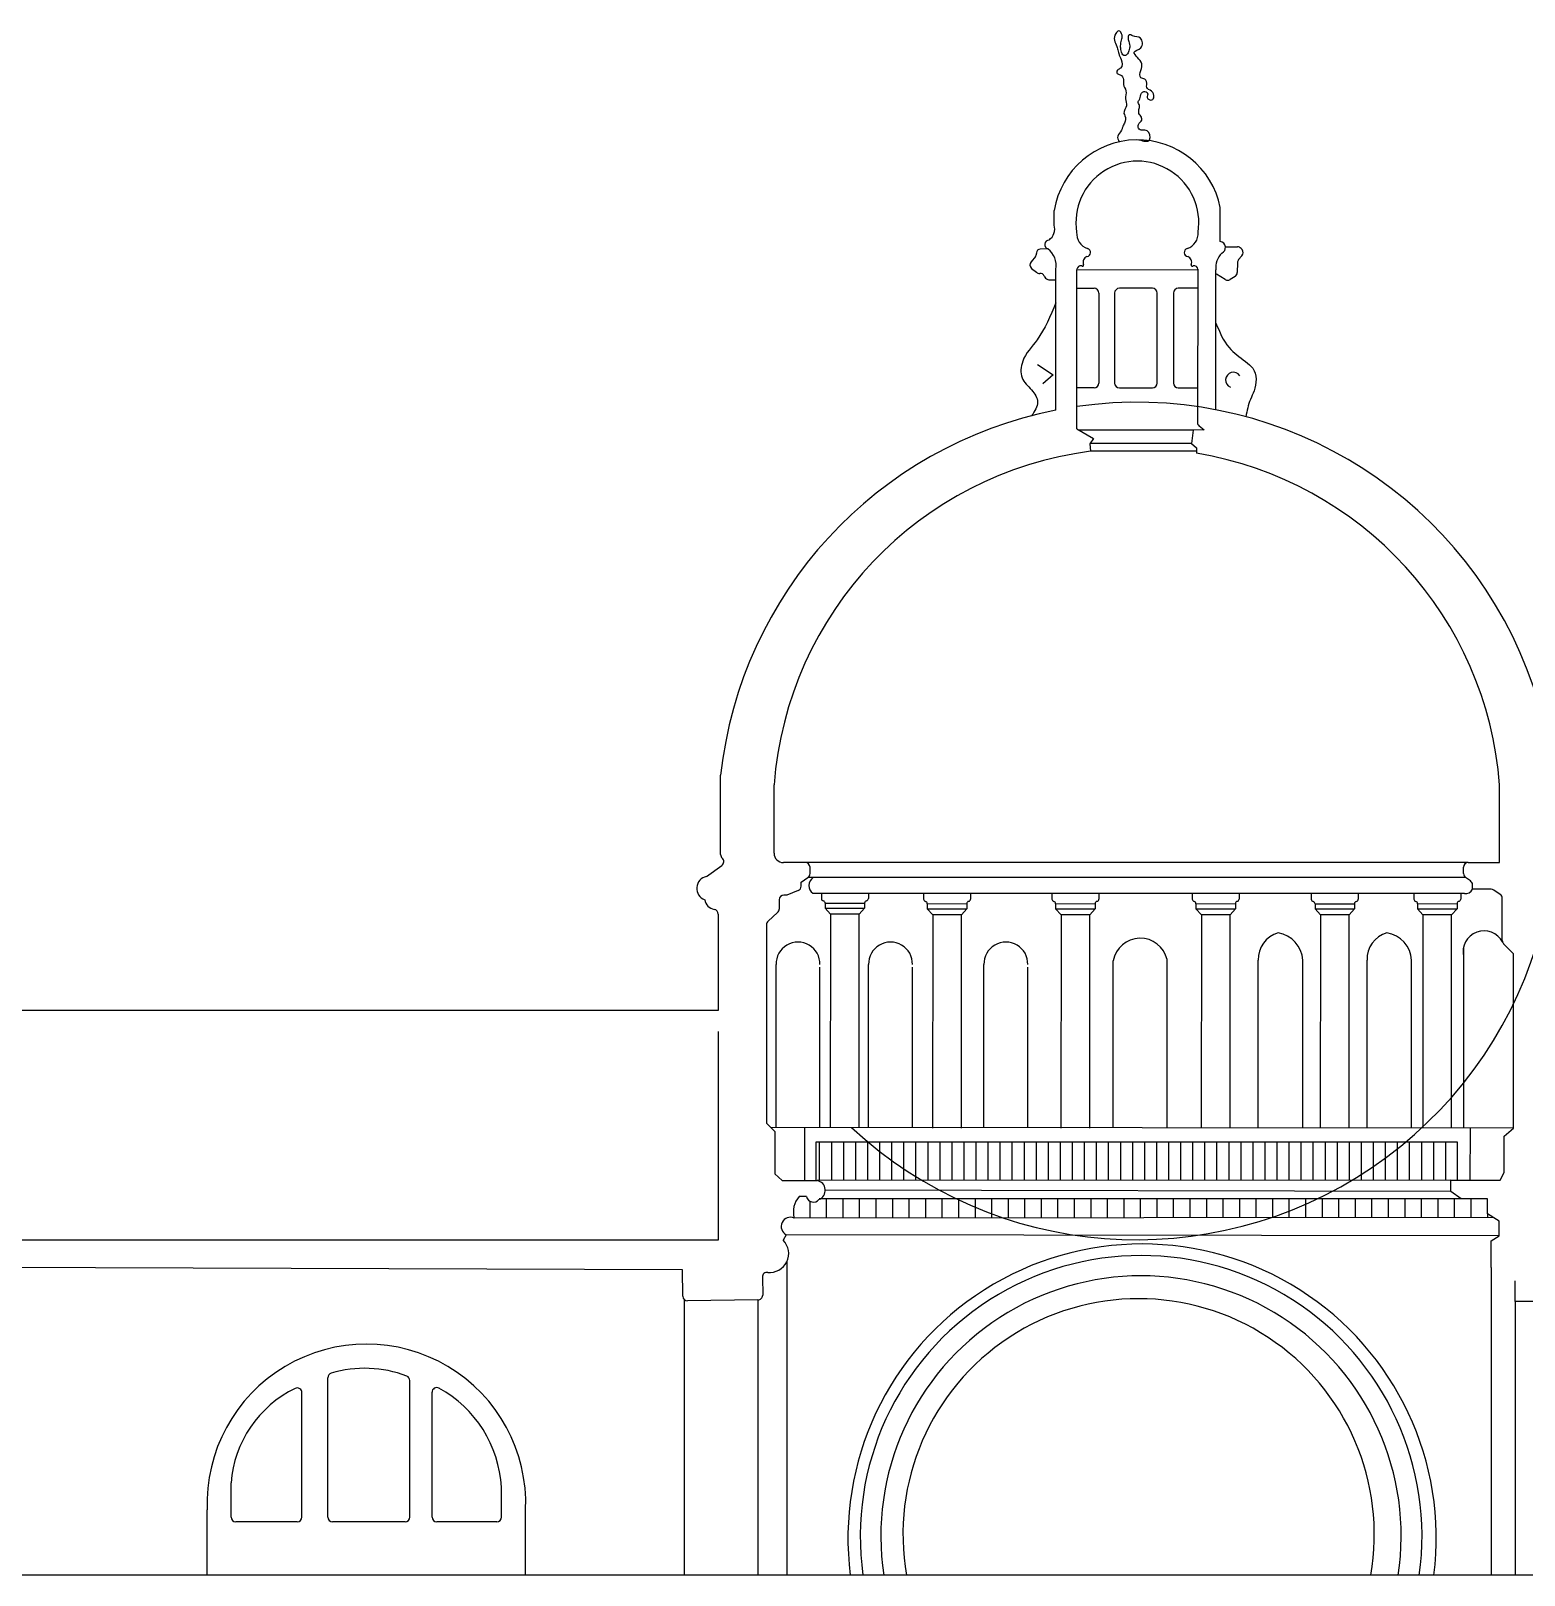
# Model space of a CAD drawing. Header units: metres. Extents: x 232 to 340, y 63 to 125.
# Drawn here: x 272.32 to 303.95, y 87.97 to 120.68 of the extents above; entities that cross this region are included whole.
import ezdxf

# ---------------------------------------------------------------- set-up
doc = ezdxf.new("R2010")
doc.units = ezdxf.units.M
for name, color, linetype in [('ceco.net Il Redentore DETAILS', 31, 'Continuous'), ('ceco.net Il Redentore LINES', 22, 'Continuous'), ('ceco.net Il Redentore WALLS CUT', 150, 'Continuous')]:
    doc.layers.add(name, color=color, linetype=linetype)

msp = doc.modelspace()

# ---------------------------------------------------------------- linework, layer by layer
at = {"layer": 'ceco.net Il Redentore DETAILS'}
for p, q in [((302.764, 103.064), (288.722, 103.064)), ((302.707, 102.748), (288.779, 102.748)), ((302.685, 102.413), (288.883, 102.413)), ((302.665, 101.275), (302.661, 97.44)), ((288.103, 97.449), (288.103, 100.905)), ((289.031, 97.447), (289.031, 100.85)), ((290.063, 97.449), (290.063, 100.905)), ((290.991, 97.447), (290.991, 100.85)), ((292.506, 97.449), (292.506, 100.905)), ((293.434, 97.447), (293.434, 100.85)), ((295.244, 97.447), (295.244, 100.982)), ((296.384, 97.447), (296.384, 101.01)), ((298.313, 97.441), (298.313, 100.995)), ((299.256, 97.441), (299.256, 100.995)), ((300.619, 97.441), (300.619, 100.995)), ((301.562, 97.441), (301.562, 100.995)), ((278.609, 89.202), (278.609, 92.154)), ((280.346, 89.202), (280.346, 92.097)), ((278.062, 89.202), (278.062, 91.838)), ((280.816, 89.202), (280.816, 91.846)), ((276.559, 89.202), (276.559, 89.93)), ((282.287, 89.202), (282.287, 89.836)), ((276.056, 87.974), (276.056, 89.358)), ((282.799, 87.974), (282.799, 89.358)), ((277.962, 89.102), (276.659, 89.102)), ((280.246, 89.102), (278.709, 89.102)), ((282.187, 89.102), (280.916, 89.102))]:
    msp.add_line(p, q, dxfattribs=at)
for centre, radius, start, end in [((289.002, 102.579), 0.204, 124.1079, 234.3216), ((302.712, 102.564), 0.154, 259.8201, 335.1043), ((295.817, 100.88), 0.582, 12.9207, 169.9138), ((298.894, 101.018), 0.581, 105.956, 182.2378), ((298.647, 100.974), 0.609, 2.0108, 81.8084), ((301.2, 101.018), 0.581, 105.956, 182.2378), ((300.953, 100.974), 0.609, 2.0108, 81.8084), ((303.097, 101.175), 0.444, 27.9442, 192.9743), ((288.567, 100.918), 0.464, 358.4639, 181.5361), ((290.527, 100.918), 0.464, 358.4639, 181.5361), ((292.97, 100.918), 0.464, 358.4639, 181.5361), ((295.855, 88.757), 6.23, 352.7878, 187.2122), ((295.834, 88.794), 5.949, 352.0781, 187.9219), ((295.832, 88.803), 5.51, 351.3557, 188.6443), ((295.781, 88.838), 4.991, 350.0424, 189.9576), ((279.428, 89.492), 3.374, 357.7375, 182.2625), ((278.709, 92.154), 0.1, 106.5662, 180), ((279.394, 89.854), 2.5, 69.1833, 106.5662), ((278.988, 89.74), 2.436, 116.0594, 175.5278), ((277.962, 91.838), 0.1, 0, 116.0594), ((280.246, 92.097), 0.1, 0, 69.1833), ((280.916, 91.846), 0.1, 61.2465, 180), ((279.734, 89.692), 2.557, 3.2383, 61.2465), ((276.659, 89.202), 0.1, 180, 270), ((277.962, 89.202), 0.1, 270, 0), ((278.709, 89.202), 0.1, 180, 270), ((280.246, 89.202), 0.1, 270, 0), ((280.916, 89.202), 0.1, 180, 270), ((282.187, 89.202), 0.1, 270, 0)]:
    msp.add_arc(centre, radius, start, end, dxfattribs=at)
at = {"layer": 'ceco.net Il Redentore LINES'}
for p, q in [((294.474, 115.626), (297.037, 115.617)), ((294.474, 115.227), (294.838, 115.227)), ((294.938, 115.127), (294.938, 113.221)), ((295.273, 115.127), (295.273, 113.221)), ((296.073, 115.227), (295.373, 115.227)), ((296.173, 113.221), (296.173, 115.127)), ((296.52, 115.127), (296.52, 113.22)), ((297.037, 115.227), (296.62, 115.227)), ((294.838, 113.121), (294.474, 113.121)), ((295.373, 113.121), (296.073, 113.121)), ((296.62, 113.12), (297.028, 113.119)), ((296.935, 112.22), (294.522, 112.22)), ((296.904, 111.939), (294.764, 111.939)), ((297.005, 111.774), (294.759, 111.774)), ((289.064, 102.425), (289.064, 102.303)), ((290.057, 102.425), (290.057, 102.305)), ((291.228, 102.413), (291.228, 102.29)), ((292.221, 102.413), (292.221, 102.293)), ((293.946, 102.413), (293.946, 102.29)), ((294.939, 102.413), (294.939, 102.293)), ((296.917, 102.413), (296.917, 102.29)), ((297.91, 102.413), (297.91, 102.293)), ((299.438, 102.411), (299.438, 102.288)), ((300.432, 102.411), (300.432, 102.291)), ((301.611, 102.413), (301.611, 102.29)), ((302.604, 102.413), (302.604, 102.293)), ((289.142, 102.205), (289.979, 102.208)), ((289.142, 102.205), (289.142, 102.097)), ((289.257, 101.971), (289.142, 102.097)), ((289.142, 102.097), (289.979, 102.097)), ((289.863, 101.971), (289.979, 102.097)), ((289.979, 102.208), (289.979, 102.097)), ((291.306, 102.193), (292.143, 102.195)), ((291.306, 102.193), (291.306, 102.084)), ((291.421, 101.958), (291.306, 102.084)), ((291.306, 102.084), (292.143, 102.084)), ((292.028, 101.958), (292.143, 102.084)), ((292.143, 102.195), (292.143, 102.084)), ((294.024, 102.193), (294.861, 102.195)), ((294.024, 102.193), (294.024, 102.084)), ((294.139, 101.958), (294.024, 102.084)), ((294.024, 102.084), (294.861, 102.084)), ((294.746, 101.958), (294.861, 102.084)), ((294.861, 102.195), (294.861, 102.084)), ((296.995, 102.193), (297.832, 102.195)), ((296.995, 102.193), (296.995, 102.084)), ((297.11, 101.958), (296.995, 102.084)), ((296.995, 102.084), (297.832, 102.084)), ((297.717, 101.958), (297.832, 102.084)), ((297.832, 102.195), (297.832, 102.084)), ((299.517, 102.191), (300.353, 102.193)), ((299.517, 102.191), (299.517, 102.083)), ((299.632, 101.956), (299.517, 102.083)), ((299.517, 102.083), (300.353, 102.083)), ((300.238, 101.956), (300.353, 102.083)), ((300.353, 102.193), (300.353, 102.083)), ((301.689, 102.193), (302.526, 102.195)), ((301.689, 102.193), (301.689, 102.084)), ((301.804, 101.958), (301.689, 102.084)), ((301.689, 102.084), (302.526, 102.084)), ((302.411, 101.958), (302.526, 102.084)), ((302.526, 102.195), (302.526, 102.084)), ((289.257, 101.971), (289.252, 97.453)), ((289.863, 101.971), (289.257, 101.971)), ((289.863, 97.453), (289.863, 101.971)), ((291.421, 101.958), (291.417, 97.441)), ((292.028, 101.958), (291.421, 101.958)), ((292.028, 97.44), (292.028, 101.958)), ((294.139, 101.958), (294.135, 97.441)), ((294.746, 101.958), (294.139, 101.958)), ((294.746, 97.44), (294.746, 101.958)), ((297.11, 101.958), (297.106, 97.441)), ((297.717, 101.958), (297.11, 101.958)), ((297.717, 97.44), (297.717, 101.958)), ((299.632, 101.956), (299.627, 97.439)), ((300.238, 101.956), (299.632, 101.956)), ((300.238, 97.438), (300.238, 101.956)), ((301.804, 101.958), (301.8, 97.441)), ((302.411, 101.958), (301.804, 101.958)), ((302.411, 97.44), (302.411, 101.958)), ((303.721, 97.439), (287.99, 97.455)), ((288.714, 96.329), (288.715, 97.454)), ((302.534, 97.143), (288.944, 97.143)), ((288.944, 97.143), (288.944, 96.329)), ((289.019, 97.142), (289.019, 96.339)), ((289.274, 97.142), (289.274, 96.339)), ((289.529, 97.142), (289.529, 96.339)), ((289.784, 97.143), (289.784, 96.34)), ((289.784, 97.142), (289.784, 96.339)), ((290.039, 97.143), (290.039, 96.34)), ((290.294, 97.143), (290.294, 96.34)), ((290.549, 97.143), (290.549, 96.34)), ((290.804, 97.143), (290.804, 96.34)), ((291.059, 97.143), (291.059, 96.34)), ((291.314, 97.143), (291.314, 96.34)), ((291.569, 97.143), (291.569, 96.34)), ((291.824, 97.143), (291.824, 96.34)), ((292.079, 97.143), (292.079, 96.34)), ((292.334, 97.143), (292.334, 96.34)), ((292.589, 97.143), (292.589, 96.34)), ((292.844, 97.143), (292.844, 96.34)), ((293.099, 97.143), (293.099, 96.34)), ((293.354, 97.143), (293.354, 96.34)), ((293.609, 97.143), (293.609, 96.34)), ((293.864, 97.143), (293.864, 96.34)), ((294.119, 97.143), (294.119, 96.34)), ((294.374, 97.143), (294.374, 96.34)), ((294.629, 97.143), (294.629, 96.34)), ((294.884, 97.143), (294.884, 96.34)), ((295.139, 97.143), (295.139, 96.34)), ((295.394, 97.143), (295.394, 96.34)), ((295.649, 97.143), (295.649, 96.34)), ((295.904, 97.143), (295.904, 96.34)), ((296.159, 97.143), (296.159, 96.34)), ((296.414, 97.143), (296.414, 96.34)), ((296.669, 97.143), (296.669, 96.34)), ((296.924, 97.143), (296.924, 96.34)), ((297.179, 97.143), (297.179, 96.34)), ((297.434, 97.143), (297.434, 96.34)), ((297.689, 97.143), (297.689, 96.34)), ((297.944, 97.143), (297.944, 96.34)), ((298.199, 97.143), (298.199, 96.34)), ((298.454, 97.143), (298.454, 96.34)), ((298.709, 97.143), (298.709, 96.34)), ((298.964, 97.143), (298.964, 96.34)), ((299.219, 97.143), (299.219, 96.34)), ((299.474, 97.143), (299.474, 96.34)), ((299.729, 97.143), (299.729, 96.34)), ((299.984, 97.143), (299.984, 96.34)), ((300.239, 97.143), (300.239, 96.34)), ((300.494, 97.143), (300.494, 96.34)), ((300.749, 97.143), (300.749, 96.34)), ((301.004, 97.143), (301.004, 96.34)), ((301.259, 97.143), (301.259, 96.34)), ((301.514, 97.143), (301.514, 96.34)), ((301.769, 97.143), (301.769, 96.34)), ((302.024, 97.143), (302.024, 96.34)), ((302.279, 97.143), (302.279, 96.34)), ((302.534, 96.34), (302.534, 97.143)), ((302.806, 96.34), (302.807, 97.44)), ((302.396, 96.34), (288.975, 96.329)), ((288.823, 95.551), (288.823, 95.891)), ((302.61, 95.941), (289.016, 95.941)), ((302.396, 96.099), (289.145, 96.125)), ((289.173, 95.551), (289.173, 95.941)), ((289.523, 95.551), (289.523, 95.941)), ((289.873, 95.551), (289.873, 95.941)), ((290.223, 95.551), (290.223, 95.941)), ((290.573, 95.551), (290.573, 95.941)), ((290.923, 95.551), (290.923, 95.941)), ((291.273, 95.551), (291.273, 95.941)), ((291.623, 95.551), (291.623, 95.941)), ((291.973, 95.551), (291.973, 95.941)), ((292.323, 95.551), (292.323, 95.941)), ((292.673, 95.551), (292.673, 95.941)), ((293.023, 95.551), (293.023, 95.941)), ((293.373, 95.551), (293.373, 95.941)), ((293.723, 95.551), (293.723, 95.941)), ((294.073, 95.551), (294.073, 95.941)), ((294.423, 95.551), (294.423, 95.941)), ((294.773, 95.551), (294.773, 95.941)), ((295.123, 95.551), (295.123, 95.941)), ((295.473, 95.551), (295.473, 95.941)), ((295.823, 95.551), (295.823, 95.941)), ((296.173, 95.551), (296.173, 95.941)), ((296.523, 95.551), (296.523, 95.941)), ((296.873, 95.551), (296.873, 95.941)), ((297.223, 95.551), (297.223, 95.941)), ((297.573, 95.551), (297.573, 95.941)), ((297.923, 95.551), (297.923, 95.941)), ((298.273, 95.551), (298.273, 95.941)), ((298.623, 95.551), (298.623, 95.941)), ((298.973, 95.551), (298.973, 95.941)), ((299.323, 95.551), (299.323, 95.941)), ((299.673, 95.551), (299.673, 95.941)), ((300.023, 95.551), (300.023, 95.941)), ((300.373, 95.551), (300.373, 95.941)), ((300.723, 95.551), (300.723, 95.941)), ((301.073, 95.551), (301.073, 95.941)), ((301.423, 95.551), (301.423, 95.941)), ((301.773, 95.551), (301.773, 95.941)), ((302.123, 95.551), (302.123, 95.941)), ((302.473, 95.551), (302.473, 95.941)), ((302.823, 95.551), (302.823, 95.941)), ((303.295, 95.551), (288.487, 95.536)), ((303.173, 95.629), (303.173, 95.551)), ((303.417, 95.162), (288.319, 95.182)), ((288.33, 94.61), (288.33, 87.974)), ((303.251, 94.487), (303.251, 87.974)), ((286.158, 93.812), (286.158, 87.974)), ((287.72, 93.801), (287.72, 87.974)), ((303.757, 93.766), (303.757, 87.974)), ((309.373, 87.974), (251.867, 87.974))]:
    msp.add_line(p, q, dxfattribs=at)
for centre, radius, start, end in [((294.838, 115.127), 0.1, 360, 90), ((295.373, 115.127), 0.1, 90, 180), ((296.073, 115.127), 0.1, 0, 90), ((296.62, 115.127), 0.1, 90, 180), ((294.838, 113.221), 0.1, 270, 360), ((295.373, 113.221), 0.1, 180, 270), ((296.073, 113.221), 0.1, 270, 0), ((296.62, 113.22), 0.1, 180, 269.7885), ((289.114, 102.303), 0.05, 180, 257.4312), ((289.092, 102.205), 0.05, 0, 77.4312), ((290.029, 102.208), 0.05, 102.5688, 180), ((290.007, 102.305), 0.05, 282.5688, 0), ((291.278, 102.29), 0.05, 180, 257.4312), ((291.256, 102.193), 0.05, 0, 77.4312), ((292.193, 102.195), 0.05, 102.5688, 180), ((292.171, 102.293), 0.05, 282.5688, 0), ((293.996, 102.29), 0.05, 180, 257.4312), ((293.974, 102.193), 0.05, 0, 77.4312), ((294.911, 102.195), 0.05, 102.5688, 180), ((294.889, 102.293), 0.05, 282.5688, 0), ((296.967, 102.29), 0.05, 180, 257.4312), ((296.945, 102.193), 0.05, 0, 77.4312), ((297.882, 102.195), 0.05, 102.5688, 180), ((297.86, 102.293), 0.05, 282.5688, 0), ((299.488, 102.288), 0.05, 180, 257.4312), ((299.467, 102.191), 0.05, 0, 77.4312), ((300.403, 102.193), 0.05, 102.5688, 180), ((300.382, 102.291), 0.05, 282.5688, 0), ((301.661, 102.29), 0.05, 180, 257.4312), ((301.639, 102.193), 0.05, 0, 77.4312), ((302.576, 102.195), 0.05, 102.5688, 180), ((302.554, 102.293), 0.05, 282.5688, 0)]:
    msp.add_arc(centre, radius, start, end, dxfattribs=at)
msp.add_open_spline([(295.789, 118.372), (295.885, 118.344), (296.068, 118.292), (296.005, 118.594), (295.864, 118.563), (295.764, 118.6), (295.766, 118.719), (295.864, 118.764), (295.841, 118.866), (295.776, 118.921), (295.785, 119.015), (295.815, 119.097), (295.75, 119.178), (295.819, 119.234), (295.812, 119.317), (295.867, 119.415), (296.007, 119.37), (295.923, 119.253), (296.066, 119.185), (296.125, 119.3), (296.072, 119.416), (295.941, 119.451), (295.958, 119.56), (295.942, 119.67), (295.783, 119.674), (295.83, 119.846), (295.873, 119.994), (295.771, 120.101), (295.625, 120.257), (295.894, 120.286), (295.853, 120.57), (295.691, 120.548), (295.562, 120.624), (295.554, 120.467), (295.61, 120.375), (295.574, 120.263), (295.551, 120.176), (295.444, 120.135), (295.406, 120.26), (295.394, 120.366), (295.417, 120.478), (295.449, 120.584), (295.37, 120.713), (295.272, 120.606), (295.25, 120.482), (295.318, 120.363), (295.347, 120.267), (295.361, 120.169), (295.426, 120.071), (295.445, 119.913), (295.357, 119.865), (295.308, 119.828), (295.33, 119.762), (295.414, 119.753), (295.477, 119.654), (295.443, 119.528), (295.545, 119.405), (295.476, 119.246), (295.559, 119.085), (295.443, 118.966), (295.514, 118.851), (295.495, 118.739), (295.44, 118.648), (295.42, 118.545), (295.307, 118.465), (295.347, 118.372), (295.366, 118.329)], degree=3, knots=[0, 0, 0, 0, 0.224568, 0.423359, 0.5261, 0.617515, 0.699194, 0.815663, 0.877769, 0.974125, 1.055805, 1.138121, 1.228865, 1.294242, 1.356349, 1.472817, 1.56015, 1.652607, 1.766876, 1.84053, 1.973285, 2.104139, 2.155189, 2.284352, 2.371685, 2.524835, 2.669229, 2.83073, 2.963901, 3.133984, 3.338439, 3.509791, 3.584209, 3.688336, 3.824563, 3.928689, 4.020033, 4.084682, 4.20379, 4.3064, 4.430614, 4.533224, 4.649692, 4.729495, 4.875688, 5.01792, 5.124526, 5.176589, 5.309344, 5.493407, 5.530253, 5.610037, 5.642328, 5.71089, 5.835571, 5.93767, 6.079902, 6.253772, 6.398166, 6.569336, 6.624328, 6.777818, 6.878396, 6.942978, 7.090286, 7.21628, 7.21628, 7.21628, 7.21628], dxfattribs=at)
at = {"layer": 'ceco.net Il Redentore WALLS CUT'}
for p, q in [((293.993, 116.566), (293.993, 116.876)), ((297.511, 116.217), (297.511, 116.937)), ((297.619, 116.107), (297.874, 116.107)), ((293.594, 115.901), (293.502, 115.79)), ((293.617, 115.976), (293.617, 115.965)), ((293.859, 116.06), (293.695, 116.056)), ((297.97, 115.915), (297.898, 115.834)), ((297.951, 116.071), (297.972, 116.045)), ((293.515, 115.649), (293.615, 115.565)), ((293.782, 115.487), (293.793, 115.464)), ((294.026, 112.645), (294.026, 115.63)), ((294.474, 112.248), (294.474, 115.626)), ((297.037, 115.629), (297.025, 112.39)), ((297.419, 112.653), (297.419, 115.615)), ((297.614, 115.411), (297.43, 115.524)), ((297.824, 115.478), (297.72, 115.412)), ((297.873, 115.769), (297.87, 115.561)), ((293.883, 115.409), (294.026, 115.409)), ((293.638, 113.612), (293.971, 113.392)), ((293.971, 113.392), (293.75, 113.203)), ((294.474, 112.248), (294.824, 112.045)), ((296.935, 112.22), (296.904, 111.939)), ((297.166, 112.23), (296.935, 112.22)), ((297.064, 112.311), (297.166, 112.23)), ((294.824, 112.045), (294.745, 111.933)), ((294.745, 111.933), (294.764, 111.775)), ((296.904, 111.939), (297.005, 111.849)), ((297.005, 111.849), (297.01, 111.732)), ((286.929, 103.233), (286.929, 104.918)), ((288.06, 103.264), (288.06, 104.709)), ((303.426, 103.064), (303.426, 104.709)), ((288.722, 103.064), (288.26, 103.064)), ((302.764, 103.064), (303.426, 103.064)), ((286.632, 102.77), (286.954, 103.003)), ((288.634, 102.647), (288.779, 102.748)), ((288.822, 102.83), (288.822, 102.964)), ((302.664, 102.83), (302.664, 102.964)), ((302.809, 102.677), (302.707, 102.748)), ((288.333, 102.376), (288.269, 102.376)), ((288.572, 102.474), (288.333, 102.376)), ((288.634, 102.567), (288.634, 102.647)), ((302.852, 102.5), (302.852, 102.594)), ((303.247, 102.5), (302.852, 102.5)), ((303.44, 102.387), (303.304, 102.482)), ((288.169, 102.276), (288.169, 102.081)), ((303.483, 101.417), (303.483, 102.305)), ((286.879, 101.974), (286.879, 99.933)), ((287.9, 101.748), (287.9, 97.544)), ((288.136, 102.007), (287.933, 101.822)), ((303.721, 101.135), (303.512, 101.347)), ((303.721, 97.439), (303.721, 101.135)), ((286.879, 99.933), (260.47, 99.933)), ((286.879, 99.489), (286.879, 95.068)), ((287.9, 97.544), (288.079, 97.366)), ((288.079, 97.366), (288.079, 96.476)), ((303.525, 97.274), (303.721, 97.439)), ((303.525, 96.498), (303.525, 97.274)), ((303.436, 96.34), (303.525, 96.498)), ((288.079, 96.476), (288.23, 96.329)), ((288.23, 96.329), (288.975, 96.329)), ((302.396, 96.099), (302.396, 96.34)), ((302.396, 96.34), (303.436, 96.34)), ((288.749, 95.991), (288.595, 95.991)), ((302.61, 95.941), (302.396, 96.099)), ((303.173, 95.941), (302.61, 95.941)), ((303.173, 95.629), (303.173, 95.941)), ((303.417, 95.473), (303.173, 95.629)), ((288.319, 95.182), (288.254, 95.065)), ((303.417, 95.162), (303.417, 95.473)), ((286.879, 95.068), (251.015, 95.068)), ((303.251, 95.051), (303.417, 95.162)), ((303.251, 94.487), (303.251, 95.051)), ((286.121, 94.44), (251.051, 94.561)), ((286.128, 93.882), (286.121, 94.44)), ((287.814, 94.286), (287.819, 93.902)), ((303.757, 93.766), (303.757, 94.204)), ((287.72, 93.801), (286.229, 93.783)), ((305.082, 93.766), (303.757, 93.766))]:
    msp.add_line(p, q, dxfattribs=at)
for centre, radius, start, end in [((295.758, 116.583), 1.789, 11.4142, 170.5645), ((295.755, 116.617), 1.302, 351.0064, 188.9936), ((293.706, 116.487), 0.298, 306.6688, 15.3665), ((293.888, 116.152), 0.096, 92.9399, 252.3027), ((294.802, 116.387), 0.334, 175.6156, 252.1037), ((296.708, 116.387), 0.334, 287.8963, 4.3844), ((297.492, 116.09), 0.128, 293.9432, 81.5362), ((297.874, 116.007), 0.1, 39.6043, 90), ((293.579, 115.726), 0.1, 140.1579, 230.1579), ((293.517, 115.965), 0.1, 320.1579, 0), ((293.697, 115.976), 0.08, 91.534, 180), ((293.596, 115.711), 0.438, 349.3865, 53.0168), ((294.729, 115.781), 0.124, 109.3408, 204.0797), ((294.677, 115.985), 0.0875, 277.5234, 74.8387), ((296.834, 115.985), 0.0875, 105.1613, 262.4766), ((296.781, 115.781), 0.124, 335.9203, 70.6592), ((297.842, 115.668), 0.426, 134.2786, 187.0634), ((297.973, 115.767), 0.1, 138.4955, 179.2247), ((297.895, 115.982), 0.1, 318.4955, 39.6043), ((293.679, 115.642), 0.1, 230.1579, 273.8513), ((293.693, 115.443), 0.1, 26.1515, 93.8513), ((293.883, 115.509), 0.1, 206.1515, 270), ((294.563, 115.615), 0.091, 85.7697, 171.4295), ((294.592, 115.72), 0.026, 211.2715, 24.0797), ((296.918, 115.72), 0.026, 155.9203, 328.7285), ((296.947, 115.615), 0.091, 8.5705, 94.2303), ((297.77, 115.562), 0.1, 302.5856, 359.2247), ((297.666, 115.496), 0.1, 238.4351, 302.5856), ((297.786, 113.285), 0.163, 33.5569, 247.569), ((295.743, 103.945), 8.868, 101.1633, 173.6995), ((295.743, 103.945), 8.868, 227.0585, 98.2302), ((297.125, 112.389), 0.1, 179.7885, 231.8788), ((295.743, 104.133), 7.704, 97.2979, 175.714), ((295.743, 104.133), 7.704, 4.286, 80.5341), ((287.029, 103.233), 0.1, 180, 227.9837), ((286.895, 103.084), 0.1, 305.9797, 47.9837), ((288.26, 103.264), 0.2, 180, 270), ((288.722, 102.964), 0.1, 0, 90), ((302.764, 102.964), 0.1, 90, 180), ((286.678, 102.518), 0.256, 100.405, 250.2551), ((288.722, 102.83), 0.1, 304.7897, 360), ((302.764, 102.83), 0.1, 180, 235.2103), ((288.269, 102.276), 0.1, 90, 180), ((288.534, 102.567), 0.1, 292.3755, 0), ((302.752, 102.594), 0.1, 0, 55.2103), ((303.247, 102.4), 0.1, 55.1764, 90), ((303.383, 102.305), 0.1, 0, 55.1764), ((286.834, 102.315), 0.245, 189.0191, 260.7445), ((286.779, 101.974), 0.1, 0, 80.7445), ((288.069, 102.081), 0.1, 312.3605, 0), ((288, 101.748), 0.1, 132.3605, 180), ((303.583, 101.417), 0.1, 180, 224.6237), ((288.938, 96.126), 0.207, 290.1768, 79.5764), ((288.941, 95.67), 0.472, 137.0953, 196.3935), ((288.893, 96.02), 0.147, 191.2519, 322.7913), ((288.408, 95.357), 0.196, 66.2731, 242.8978), ((287.97, 94.784), 0.4, 263.6089, 44.7649), ((287.914, 94.287), 0.1, 83.6089, 180.6799), ((286.228, 93.883), 0.1, 180.6799, 270.6799), ((287.719, 93.901), 0.1, 270.6799, 0.6799)]:
    msp.add_arc(centre, radius, start, end, dxfattribs=at)
for points, knots in [([(294.026, 114.917), (293.914, 114.643), (293.733, 114.199), (293.305, 113.774), (293.261, 113.312), (293.513, 113.098), (293.703, 112.807), (293.579, 112.624), (293.514, 112.528)], [0, 0, 0, 0, 0.876095, 1.422822, 1.772803, 2.097129, 2.38399, 2.700172, 2.700172, 2.700172, 2.700172]), ([(297.419, 114.489), (297.496, 114.304), (297.632, 113.973), (297.977, 113.727), (298.294, 113.491), (298.278, 113.13), (298.115, 112.824), (298.076, 112.633), (298.05, 112.507)], [0, 0, 0, 0, 0.586358, 1.044845, 1.255266, 1.733893, 1.930677, 2.310765, 2.310765, 2.310765, 2.310765])]:
    msp.add_open_spline(points, degree=3, knots=knots, dxfattribs=at)

doc.saveas('drawing.dxf')
